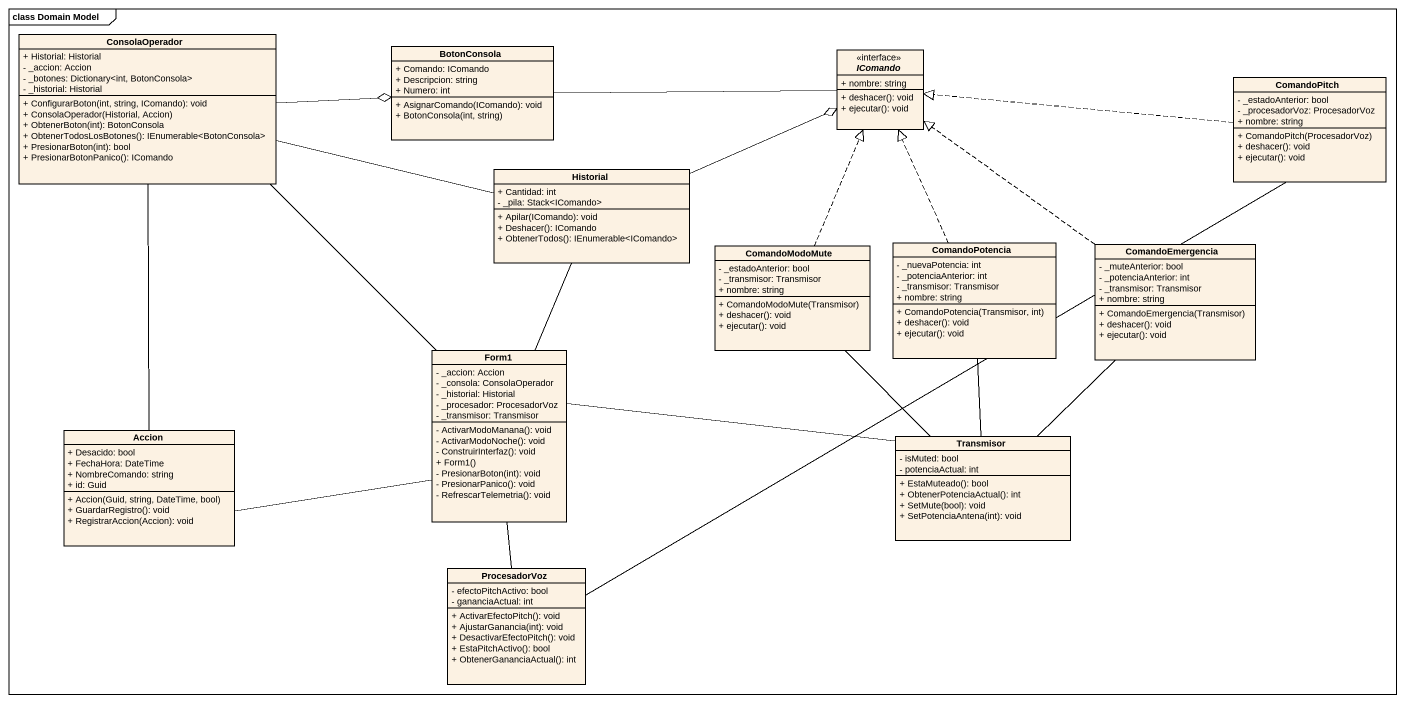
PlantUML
@startuml
mainframe class Domain Model
hide circle
hide empty members
skinparam classAttributeIconSize 0
class ConsolaOperador {
  + Historial: Historial
  - _accion: Accion
  - _botones: Dictionary<int, BotonConsola>
  - _historial: Historial
  + ConfigurarBoton(int, string, IComando): void
  + ConsolaOperador(Historial, Accion)
  + ObtenerBoton(int): BotonConsola
  + ObtenerTodosLosBotones(): IEnumerable<BotonConsola>
  + PresionarBoton(int): bool
  + PresionarBotonPanico(): IComando
}
class BotonConsola {
  + Comando: IComando
  + Descripcion: string
  + Numero: int
  + AsignarComando(IComando): void
  + BotonConsola(int, string)
}
interface IComando {
  + nombre: string
  + deshacer(): void
  + ejecutar(): void
}
class ComandoPitch {
  - _estadoAnterior: bool
  - _procesadorVoz: ProcesadorVoz
  + nombre: string
  + ComandoPitch(ProcesadorVoz)
  + deshacer(): void
  + ejecutar(): void
}
class Historial {
  + Cantidad: int
  - _pila: Stack<IComando>
  + Apilar(IComando): void
  + Deshacer(): IComando
  + ObtenerTodos(): IEnumerable<IComando>
}
class ComandoModoMute {
  - _estadoAnterior: bool
  - _transmisor: Transmisor
  + nombre: string
  + ComandoModoMute(Transmisor)
  + deshacer(): void
  + ejecutar(): void
}
class ComandoPotencia {
  - _nuevaPotencia: int
  - _potenciaAnterior: int
  - _transmisor: Transmisor
  + nombre: string
  + ComandoPotencia(Transmisor, int)
  + deshacer(): void
  + ejecutar(): void
}
class ComandoEmergencia {
  - _muteAnterior: bool
  - _potenciaAnterior: int
  - _transmisor: Transmisor
  + nombre: string
  + ComandoEmergencia(Transmisor)
  + deshacer(): void
  + ejecutar(): void
}
class Form1 {
  - _accion: Accion
  - _consola: ConsolaOperador
  - _historial: Historial
  - _procesador: ProcesadorVoz
  - _transmisor: Transmisor
  - ActivarModoManana(): void
  - ActivarModoNoche(): void
  - ConstruirInterfaz(): void
  + Form1()
  - PresionarBoton(int): void
  - PresionarPanico(): void
  - RefrescarTelemetria(): void
}
class Accion {
  + Desacido: bool
  + FechaHora: DateTime
  + NombreComando: string
  + id: Guid
  + Accion(Guid, string, DateTime, bool)
  + GuardarRegistro(): void
  + RegistrarAccion(Accion): void
}
class Transmisor {
  - isMuted: bool
  - potenciaActual: int
  + EstaMuteado(): bool
  + ObtenerPotenciaActual(): int
  + SetMute(bool): void
  + SetPotenciaAntena(int): void
}
class ProcesadorVoz {
  - efectoPitchActivo: bool
  - gananciaActual: int
  + ActivarEfectoPitch(): void
  + AjustarGanancia(int): void
  + DesactivarEfectoPitch(): void
  + EstaPitchActivo(): bool
  + ObtenerGananciaActual(): int
}
ConsolaOperador -right-o BotonConsola
ConsolaOperador -right- Historial
ConsolaOperador -- Accion
BotonConsola -right- IComando
ComandoPitch .left.|> IComando
ComandoPitch -- ProcesadorVoz
Historial -right-o IComando
ComandoModoMute .up.|> IComando
ComandoModoMute -- Transmisor
ComandoPotencia .up.|> IComando
ComandoPotencia -- Transmisor
ComandoEmergencia .up.|> IComando
ComandoEmergencia -- Transmisor
Form1 -up- ConsolaOperador
Form1 -up- Historial
Form1 -left- Accion
Form1 -right- Transmisor
Form1 -- ProcesadorVoz
@enduml
